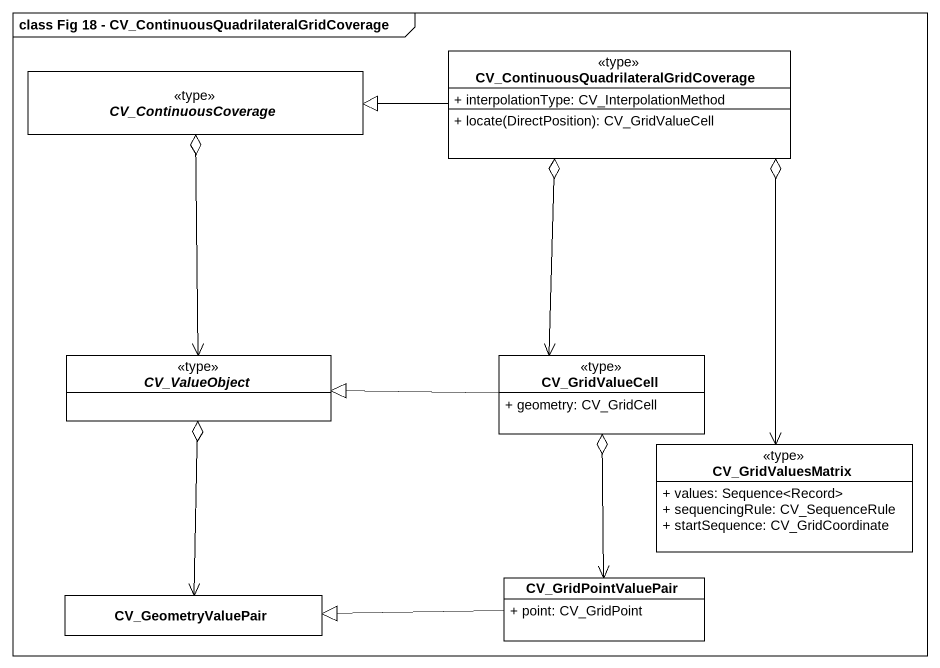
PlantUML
@startuml
mainframe class Fig 18 - CV_ContinuousQuadrilateralGridCoverage
hide circle
hide empty members
skinparam classAttributeIconSize 0
abstract class CV_ContinuousCoverage <<type>>
class "CV_ContinuousQuadrilateralGridCoverage" as CV_ContinuousQuadrilateralGr <<type>> {
  + interpolationType: CV_InterpolationMethod
  + locate(DirectPosition): CV_GridValueCell
}
abstract class CV_ValueObject <<type>>
class CV_GridValueCell <<type>> {
  + geometry: CV_GridCell
}
class CV_GridValuesMatrix <<type>> {
  + values: Sequence<Record>
  + sequencingRule: CV_SequenceRule
  + startSequence: CV_GridCoordinate
}
class CV_GeometryValuePair
class CV_GridPointValuePair {
  + point: CV_GridPoint
}
CV_ContinuousQuadrilateralGr -left-|> CV_ContinuousCoverage
CV_ValueObject <-up-o CV_ContinuousCoverage
CV_GridValueCell <-up-o CV_ContinuousQuadrilateralGr
CV_GridValueCell -left-|> CV_ValueObject
CV_GridValuesMatrix <-up-o CV_ContinuousQuadrilateralGr
CV_GeometryValuePair <-up-o CV_ValueObject
CV_GridPointValuePair <-up-o CV_GridValueCell
CV_GridPointValuePair -left-|> CV_GeometryValuePair
@enduml
